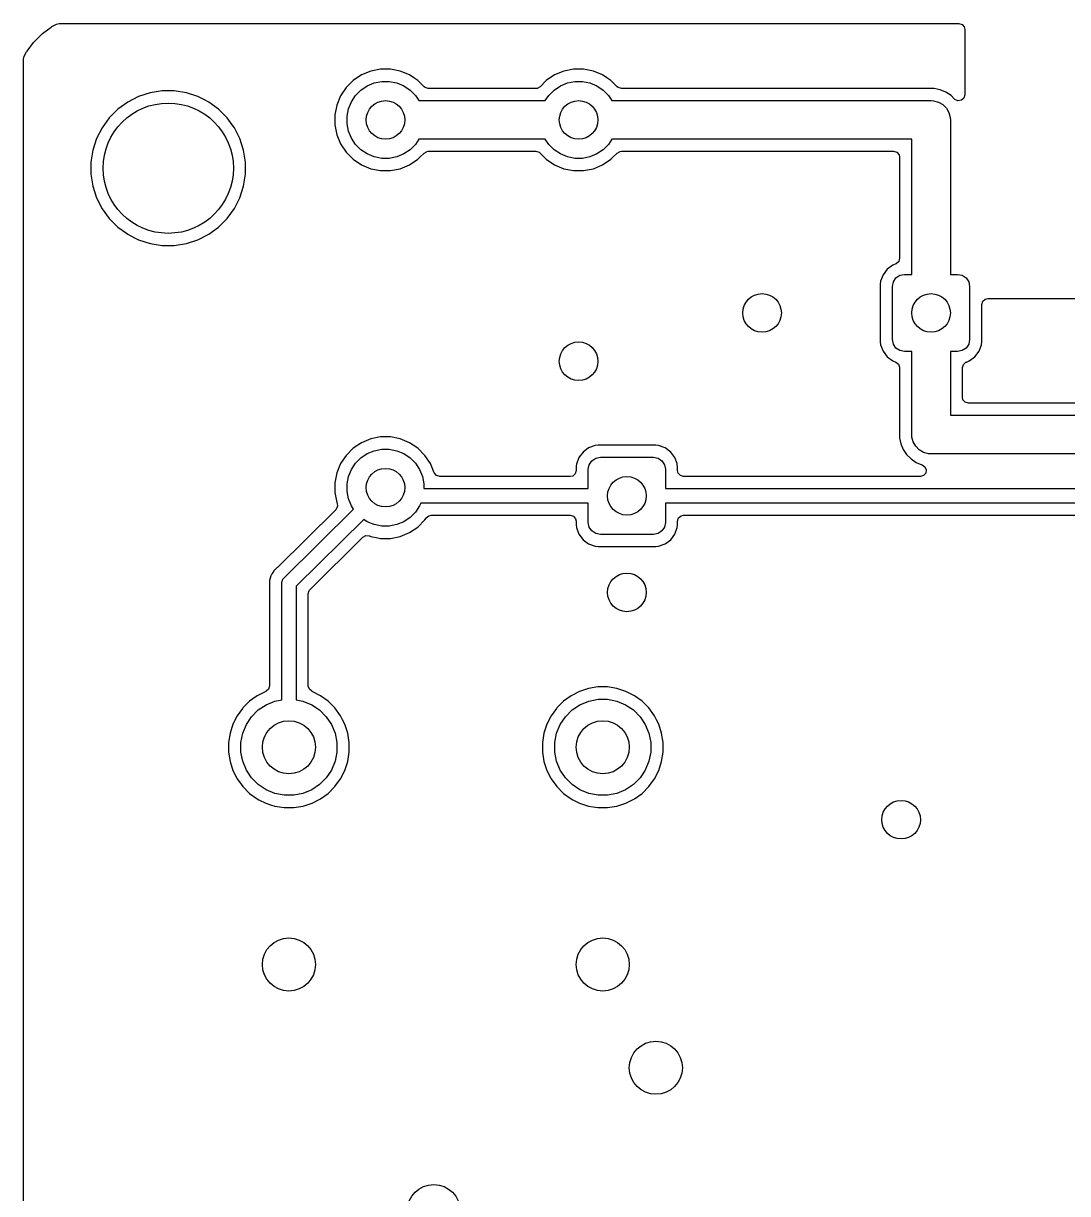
# Model space of a CAD drawing. Header units: millimetres. Extents: x 100.5 to 189.5, y -171.5 to -100.5.
# Drawn here: x 100.5 to 122.13, y -124.75 to -100.5 of the extents above; entities that cross this region are included whole.
import ezdxf

# ---------------------------------------------------------------- set-up
doc = ezdxf.new("R2010")
doc.units = ezdxf.units.MM
doc.layers.add('F.Cu', color=52, linetype='CONTINUOUS', true_color=0xb8bb26)

msp = doc.modelspace()

# ---------------------------------------------------------------- linework, layer by layer
at = {"layer": 'F.Cu', "linetype": 'CONTINUOUS'}
for p, q in [((100.894156, -100.710293), (101.074086, -100.575599)), ((101.074086, -100.575599), (101.088951, -100.566045)), ((101.088951, -100.566045), (101.182129, -100.515166)), ((101.182129, -100.515166), (101.241555, -100.5)), ((101.241555, -100.5), (119.876, -100.5)), ((119.876, -100.5), (119.943039, -100.519685)), ((119.943039, -100.519685), (119.988794, -100.572489)), ((119.988794, -100.572489), (120, -100.624)), ((120, -100.624), (120, -101.980692)), ((100.721867, -100.880799), (100.880799, -100.721867)), ((100.880799, -100.721867), (100.894156, -100.710293)), ((100.515168, -101.182127), (100.566043, -101.088955)), ((100.566043, -101.088955), (100.575599, -101.074086)), ((100.575599, -101.074086), (100.710293, -100.894156)), ((100.710293, -100.894156), (100.721867, -100.880799)), ((100.5, -101.241554), (100.515168, -101.182127)), ((100.5, -103.374038), (100.5, -101.241554)), ((107.502403, -101.569058), (107.330342, -101.684024)), ((107.693579, -101.48987), (107.502403, -101.569058)), ((107.693587, -101.489868), (107.693579, -101.48987)), ((107.89653, -101.4495), (107.693587, -101.489868)), ((107.896535, -101.4495), (107.89653, -101.4495)), ((108.103465, -101.4495), (107.896535, -101.4495)), ((108.103469, -101.4495), (108.103465, -101.4495)), ((108.306412, -101.489868), (108.103469, -101.4495)), ((108.30642, -101.48987), (108.306412, -101.489868)), ((108.497598, -101.569059), (108.30642, -101.48987)), ((108.583626, -101.626541), (108.497598, -101.569059)), ((111.502403, -101.569058), (111.330342, -101.684024)), ((111.693579, -101.48987), (111.502403, -101.569058)), ((111.693587, -101.489868), (111.693579, -101.48987)), ((111.89653, -101.4495), (111.693587, -101.489868)), ((111.896535, -101.4495), (111.89653, -101.4495)), ((112.103465, -101.4495), (111.896535, -101.4495)), ((112.103469, -101.4495), (112.103465, -101.4495)), ((112.306412, -101.489868), (112.103469, -101.4495)), ((112.30642, -101.48987), (112.306412, -101.489868)), ((112.497598, -101.569059), (112.30642, -101.48987)), ((112.583626, -101.626541), (112.497598, -101.569059)), ((107.184024, -101.830342), (107.069058, -102.002403)), ((107.330342, -101.684024), (107.184024, -101.830342)), ((107.492485, -101.881592), (107.622883, -101.794463)), ((107.622883, -101.794463), (107.767772, -101.734448)), ((107.767772, -101.734448), (107.921586, -101.703852)), ((107.921586, -101.703852), (108.078414, -101.703852)), ((108.078414, -101.703852), (108.232228, -101.734448)), ((108.232228, -101.734448), (108.377117, -101.794463)), ((108.377117, -101.794463), (108.507515, -101.881592)), ((108.669657, -101.684024), (108.583626, -101.626541)), ((108.798814, -101.813181), (108.669657, -101.684024)), ((108.819456, -101.829815), (108.798814, -101.813181)), ((108.886495, -101.8495), (108.819456, -101.829815)), ((111.201186, -101.813181), (111.139863, -101.846666)), ((111.330341, -101.684025), (111.201186, -101.813181)), ((111.330342, -101.684024), (111.330341, -101.684025)), ((111.492485, -101.881592), (111.622883, -101.794463)), ((111.622883, -101.794463), (111.767772, -101.734448)), ((111.767772, -101.734448), (111.921586, -101.703852)), ((111.921586, -101.703852), (112.078414, -101.703852)), ((112.078414, -101.703852), (112.232228, -101.734448)), ((112.232228, -101.734448), (112.377117, -101.794463)), ((112.377117, -101.794463), (112.507515, -101.881592)), ((112.669657, -101.684024), (112.583626, -101.626541)), ((112.798814, -101.813181), (112.669657, -101.684024)), ((112.819456, -101.829815), (112.798814, -101.813181)), ((112.886495, -101.8495), (112.819456, -101.829815)), ((102.885616, -102.01676), (102.661151, -102.131132)), ((103.125214, -101.93891), (102.885616, -102.01676)), ((103.249626, -101.919205), (103.125214, -101.93891)), ((103.374038, -101.8995), (103.249626, -101.919205)), ((103.625962, -101.8995), (103.374038, -101.8995)), ((103.874785, -101.93891), (103.625962, -101.8995)), ((104.114383, -102.01676), (103.874785, -101.93891)), ((104.264964, -102.093486), (104.114383, -102.01676)), ((107.069058, -102.002403), (106.98987, -102.193579)), ((107.294463, -102.122883), (107.381592, -101.992485)), ((107.381592, -101.992485), (107.492485, -101.881592)), ((108.507515, -101.881592), (108.618408, -101.992485)), ((108.618408, -101.992485), (108.690247, -102.1)), ((111.113505, -101.8495), (108.886495, -101.8495)), ((111.139863, -101.846666), (111.113505, -101.8495)), ((111.309753, -102.1), (111.381592, -101.992485)), ((111.381592, -101.992485), (111.492485, -101.881592)), ((112.507515, -101.881592), (112.618408, -101.992485)), ((112.618408, -101.992485), (112.690247, -102.1)), ((119.364069, -101.8495), (112.886495, -101.8495)), ((119.364071, -101.8495), (119.364069, -101.8495)), ((119.489738, -101.874497), (119.364071, -101.8495)), ((119.489744, -101.874499), (119.489738, -101.874497)), ((119.608124, -101.923533), (119.489744, -101.874499)), ((119.608133, -101.923538), (119.608124, -101.923533)), ((119.714668, -101.994723), (119.608133, -101.923538)), ((119.714672, -101.994726), (119.714668, -101.994723)), ((119.788319, -102.068373), (119.714672, -101.994726)), ((119.794797, -102.074405), (119.788319, -102.068373)), ((119.858353, -102.10343), (119.794797, -102.074405)), ((119.980315, -102.047731), (119.927511, -102.093486)), ((120, -101.980692), (119.980315, -102.047731)), ((102.457345, -102.279205), (102.279205, -102.457345)), ((102.45735, -102.279201), (102.457345, -102.279205)), ((102.661151, -102.131132), (102.45735, -102.279201)), ((104.338845, -102.13113), (104.264964, -102.093486)), ((104.338847, -102.131131), (104.338845, -102.13113)), ((104.338848, -102.131132), (104.338847, -102.131131)), ((104.542649, -102.279201), (104.338848, -102.131132)), ((104.542654, -102.279205), (104.542649, -102.279201)), ((104.720794, -102.457345), (104.542654, -102.279205)), ((106.989868, -102.193587), (106.9495, -102.39653)), ((106.98987, -102.193579), (106.989868, -102.193587)), ((107.203852, -102.421586), (107.234448, -102.267772)), ((107.234448, -102.267772), (107.294463, -102.122883)), ((108.690247, -102.1), (111.309753, -102.1)), ((112.690247, -102.1), (119.3, -102.1)), ((119.3, -102.1), (119.35221, -102.103422)), ((119.35221, -102.103422), (119.453073, -102.130448)), ((119.453073, -102.130448), (119.543505, -102.182659)), ((119.543505, -102.182659), (119.617341, -102.256495)), ((119.617341, -102.256495), (119.669552, -102.346927)), ((119.927511, -102.093486), (119.858353, -102.10343)), ((102.279201, -102.45735), (102.131132, -102.661151)), ((102.279205, -102.457345), (102.279201, -102.45735)), ((104.720798, -102.45735), (104.720794, -102.457345)), ((104.826956, -102.603465), (104.720798, -102.45735)), ((106.9495, -102.39653), (106.9495, -102.603469)), ((107.203852, -102.578414), (107.203852, -102.421586)), ((119.669552, -102.346927), (119.696578, -102.44779)), ((119.696578, -102.44779), (119.7, -102.5)), ((119.7, -102.5), (119.7, -105.7)), ((102.131132, -102.661151), (102.01676, -102.885616)), ((104.86887, -102.661155), (104.826956, -102.603465)), ((104.941747, -102.804184), (104.86887, -102.661155)), ((104.983239, -102.885616), (104.941747, -102.804184)), ((106.9495, -102.603469), (106.989868, -102.806412)), ((106.989868, -102.806412), (106.98987, -102.80642)), ((106.98987, -102.80642), (107.069058, -102.997596)), ((107.234448, -102.732228), (107.203852, -102.578414)), ((107.294463, -102.877117), (107.234448, -102.732228)), ((102.01676, -102.885616), (101.93891, -103.125214)), ((104.983239, -102.885618), (104.983239, -102.885616)), ((104.983241, -102.885621), (104.983239, -102.885618)), ((105.06109, -103.125215), (104.983241, -102.885621)), ((107.069058, -102.997596), (107.184024, -103.169657)), ((107.381592, -103.007515), (107.294463, -102.877117)), ((107.492485, -103.118408), (107.381592, -103.007515)), ((108.618408, -103.007515), (108.507515, -103.118408)), ((108.690247, -102.9), (108.618408, -103.007515)), ((111.309753, -102.9), (108.690247, -102.9)), ((111.381592, -103.007515), (111.309753, -102.9)), ((111.492485, -103.118408), (111.381592, -103.007515)), ((112.618408, -103.007515), (112.507515, -103.118408)), ((112.690247, -102.9), (112.618408, -103.007515)), ((118.9, -102.9), (112.690247, -102.9)), ((118.9, -105.7), (118.9, -102.9)), ((101.93891, -103.125214), (101.8995, -103.374038)), ((105.1005, -103.374038), (105.06109, -103.125215)), ((107.184024, -103.169657), (107.330342, -103.315975)), ((107.622883, -103.205537), (107.492485, -103.118408)), ((107.767772, -103.265552), (107.622883, -103.205537)), ((107.921586, -103.296148), (107.767772, -103.265552)), ((108.232228, -103.265552), (108.078414, -103.296148)), ((108.377117, -103.205537), (108.232228, -103.265552)), ((108.507515, -103.118408), (108.377117, -103.205537)), ((108.669655, -103.315977), (108.711132, -103.2745)), ((108.711132, -103.2745), (108.798814, -103.186819)), ((108.798814, -103.186819), (108.860137, -103.153334)), ((108.860137, -103.153334), (108.886495, -103.1505)), ((108.886495, -103.1505), (111.113505, -103.1505)), ((111.113505, -103.1505), (111.180544, -103.170185)), ((111.180544, -103.170185), (111.201186, -103.186819)), ((111.201186, -103.186819), (111.330342, -103.315975)), ((111.622883, -103.205537), (111.492485, -103.118408)), ((111.767772, -103.265552), (111.622883, -103.205537)), ((111.921586, -103.296148), (111.767772, -103.265552)), ((112.232228, -103.265552), (112.078414, -103.296148)), ((112.377117, -103.205537), (112.232228, -103.265552)), ((112.507515, -103.118408), (112.377117, -103.205537)), ((112.669655, -103.315977), (112.711132, -103.2745)), ((112.711132, -103.2745), (112.798814, -103.186819)), ((112.798814, -103.186819), (112.860137, -103.153334)), ((112.860137, -103.153334), (112.886495, -103.1505)), ((112.886495, -103.1505), (118.5255, -103.1505)), ((118.5255, -103.1505), (118.592539, -103.170185)), ((118.592539, -103.170185), (118.638294, -103.222989)), ((118.638294, -103.222989), (118.6495, -103.2745)), ((118.6495, -103.2745), (118.6495, -105.367209)), ((100.5, -170.758445), (100.5, -103.374038)), ((101.8995, -103.374038), (101.8995, -103.625961)), ((105.1005, -103.625962), (105.1005, -103.374038)), ((107.330342, -103.315975), (107.330345, -103.315977)), ((107.330345, -103.315977), (107.502402, -103.430941)), ((107.502402, -103.430941), (107.69358, -103.51013)), ((107.69358, -103.51013), (107.89653, -103.550499)), ((108.078414, -103.296148), (107.921586, -103.296148)), ((108.103467, -103.550499), (108.30642, -103.51013)), ((108.30642, -103.51013), (108.497598, -103.430941)), ((108.497598, -103.430941), (108.669655, -103.315977)), ((111.330342, -103.315975), (111.330345, -103.315977)), ((111.330345, -103.315977), (111.502402, -103.430941)), ((111.502402, -103.430941), (111.69358, -103.51013)), ((111.69358, -103.51013), (111.89653, -103.550499)), ((112.078414, -103.296148), (111.921586, -103.296148)), ((112.103467, -103.550499), (112.30642, -103.51013)), ((112.30642, -103.51013), (112.497598, -103.430941)), ((112.497598, -103.430941), (112.669655, -103.315977)), ((101.8995, -103.625961), (101.93891, -103.874785)), ((105.06109, -103.874785), (105.1005, -103.625962)), ((107.89653, -103.550499), (107.896534, -103.5505)), ((107.896534, -103.5505), (107.896535, -103.5505)), ((107.896535, -103.5505), (108.103466, -103.5505)), ((108.103466, -103.5505), (108.103467, -103.550499)), ((111.89653, -103.550499), (111.896534, -103.5505)), ((111.896534, -103.5505), (111.896535, -103.5505)), ((111.896535, -103.5505), (112.103466, -103.5505)), ((112.103466, -103.5505), (112.103467, -103.550499)), ((101.93891, -103.874785), (102.01676, -104.114383)), ((104.983241, -104.114379), (105.06109, -103.874785)), ((102.01676, -104.114383), (102.131132, -104.338848)), ((104.86887, -104.338845), (104.983241, -104.114379)), ((102.131132, -104.338848), (102.279201, -104.542649)), ((104.720793, -104.542656), (104.86887, -104.338845)), ((102.279201, -104.542649), (102.279205, -104.542654)), ((102.279205, -104.542654), (102.457345, -104.720794)), ((102.457345, -104.720794), (102.45735, -104.720798)), ((102.45735, -104.720798), (102.635117, -104.849952)), ((104.338845, -104.86887), (104.542656, -104.720793)), ((104.542656, -104.720793), (104.720793, -104.542656)), ((102.635117, -104.849952), (102.661155, -104.86887)), ((102.661155, -104.86887), (102.804184, -104.941747)), ((102.804184, -104.941747), (102.885616, -104.983239)), ((102.885616, -104.983239), (102.885618, -104.983239)), ((102.885618, -104.983239), (102.885621, -104.983241)), ((102.885621, -104.983241), (103.125215, -105.06109)), ((103.874785, -105.06109), (104.114379, -104.983241)), ((104.114379, -104.983241), (104.338845, -104.86887)), ((103.125215, -105.06109), (103.374038, -105.1005)), ((103.374038, -105.1005), (103.374039, -105.1005)), ((103.374039, -105.1005), (103.625961, -105.1005)), ((103.625961, -105.1005), (103.625962, -105.1005)), ((103.625962, -105.1005), (103.874785, -105.06109)), ((118.629815, -105.434248), (118.577011, -105.480003)), ((118.6495, -105.367209), (118.629815, -105.434248)), ((118.306202, -105.707671), (118.255908, -105.842517)), ((118.306206, -105.707664), (118.306202, -105.707671)), ((118.392452, -105.592455), (118.306206, -105.707664)), ((118.392455, -105.592452), (118.392452, -105.592455)), ((118.507664, -105.506206), (118.392455, -105.592452)), ((118.507671, -105.506202), (118.507664, -105.506206)), ((118.568833, -105.483391), (118.507671, -105.506202)), ((118.577011, -105.480003), (118.568833, -105.483391)), ((118.573223, -105.773223), (118.654329, -105.71903)), ((118.654329, -105.71903), (118.75, -105.7)), ((118.75, -105.7), (118.9, -105.7)), ((119.7, -105.7), (119.85, -105.7)), ((119.85, -105.7), (119.945671, -105.71903)), ((119.945671, -105.71903), (120.026777, -105.773223)), ((118.249501, -105.902116), (118.2495, -105.902135)), ((118.2495, -105.902135), (118.2495, -107.09787)), ((118.255908, -105.842517), (118.249501, -105.902116)), ((118.5, -105.95), (118.51903, -105.854329)), ((118.5, -107.05), (118.5, -105.95)), ((118.51903, -105.854329), (118.573223, -105.773223)), ((120.026777, -105.773223), (120.08097, -105.854329)), ((120.08097, -105.854329), (120.1, -105.95)), ((120.1, -105.95), (120.1, -107.05)), ((120.422987, -106.211206), (120.474499, -106.2)), ((120.474499, -106.2), (168, -106.2)), ((120.350499, -106.323999), (120.370183, -106.256961)), ((120.3505, -107.097873), (120.350499, -106.323999)), ((120.370183, -106.256961), (120.422987, -106.211206)), ((118.2495, -107.09787), (118.249501, -107.097876)), ((118.249501, -107.097876), (118.255908, -107.157483)), ((118.255908, -107.157483), (118.306202, -107.292328)), ((118.51903, -107.145671), (118.5, -107.05)), ((118.573223, -107.226777), (118.51903, -107.145671)), ((120.08097, -107.145671), (120.026777, -107.226777)), ((120.1, -107.05), (120.08097, -107.145671)), ((120.293796, -107.292331), (120.344091, -107.157483)), ((120.344091, -107.157483), (120.3505, -107.097873)), ((118.306202, -107.292328), (118.306206, -107.292335)), ((118.306206, -107.292335), (118.392452, -107.407544)), ((118.392452, -107.407544), (118.392455, -107.407547)), ((118.392455, -107.407547), (118.507664, -107.493793)), ((118.654329, -107.28097), (118.573223, -107.226777)), ((118.75, -107.3), (118.654329, -107.28097)), ((118.9, -107.3), (118.75, -107.3)), ((118.9, -109.02), (118.9, -107.3)), ((119.85, -107.3), (119.7, -107.3)), ((119.7, -107.3), (119.7, -108.62)), ((119.945671, -107.28097), (119.85, -107.3)), ((120.026777, -107.226777), (119.945671, -107.28097)), ((120.092331, -107.493796), (120.207546, -107.407546)), ((120.207546, -107.407546), (120.293796, -107.292331)), ((118.507664, -107.493793), (118.507669, -107.493796)), ((118.507669, -107.493796), (118.568833, -107.516608)), ((118.568833, -107.516608), (118.624766, -107.558478)), ((118.624766, -107.558478), (118.649184, -107.623942)), ((118.649184, -107.623942), (118.6495, -107.63279)), ((118.6495, -107.63279), (118.6495, -108.955931)), ((119.9505, -107.63279), (119.970185, -107.565751)), ((119.9505, -108.2455), (119.9505, -107.63279)), ((119.970185, -107.565751), (120.022989, -107.519996)), ((120.022989, -107.519996), (120.031146, -107.516616)), ((120.031146, -107.516616), (120.092331, -107.493796)), ((119.961706, -108.297011), (119.9505, -108.2455)), ((120.007461, -108.349815), (119.961706, -108.297011)), ((120.0745, -108.3695), (120.007461, -108.349815)), ((134.311566, -108.3695), (120.0745, -108.3695)), ((119.7, -108.62), (134.5, -108.62)), ((107.693579, -109.10987), (107.502403, -109.189058)), ((107.693587, -109.109868), (107.693579, -109.10987)), ((107.89653, -109.0695), (107.693587, -109.109868)), ((107.896535, -109.0695), (107.89653, -109.0695)), ((108.103465, -109.0695), (107.896535, -109.0695)), ((108.103469, -109.0695), (108.103465, -109.0695)), ((108.306412, -109.109868), (108.103469, -109.0695)), ((108.30642, -109.10987), (108.306412, -109.109868)), ((108.497598, -109.189059), (108.30642, -109.10987)), ((118.6495, -109.084071), (118.649499, -109.084071)), ((118.649499, -109.084071), (118.674497, -109.209738)), ((118.6495, -108.955931), (118.6495, -109.084069)), ((118.6495, -109.084069), (118.6495, -109.084071)), ((118.903422, -109.07221), (118.9, -109.02)), ((118.930448, -109.173073), (118.903422, -109.07221)), ((107.330342, -109.304024), (107.184024, -109.450342)), ((107.502403, -109.189058), (107.330342, -109.304024)), ((107.622883, -109.414463), (107.767772, -109.354448)), ((107.767772, -109.354448), (107.921586, -109.323852)), ((107.921586, -109.323852), (108.078414, -109.323852)), ((108.078414, -109.323852), (108.232228, -109.354448)), ((108.232228, -109.354448), (108.377117, -109.414463)), ((108.573089, -109.2395), (108.497598, -109.189059)), ((108.669657, -109.304024), (108.573089, -109.2395)), ((108.815975, -109.450342), (108.669657, -109.304024)), ((112.207664, -109.296206), (112.092455, -109.382452)), ((112.207671, -109.296202), (112.207664, -109.296206)), ((112.342516, -109.245908), (112.207671, -109.296202)), ((112.402123, -109.239501), (112.342516, -109.245908)), ((112.402129, -109.2395), (112.402123, -109.239501)), ((113.597864, -109.2395), (112.402129, -109.2395)), ((113.597873, -109.2395), (113.597864, -109.2395)), ((113.597881, -109.2395), (113.597873, -109.2395)), ((113.597883, -109.239501), (113.597881, -109.2395)), ((113.657483, -109.245908), (113.597883, -109.239501)), ((113.792328, -109.296202), (113.657482, -109.245908)), ((113.657482, -109.245908), (113.657483, -109.245908)), ((113.792335, -109.296206), (113.792328, -109.296202)), ((113.907544, -109.382452), (113.792335, -109.296206)), ((118.674497, -109.209738), (118.674499, -109.209744)), ((118.674499, -109.209744), (118.723533, -109.328124)), ((118.723533, -109.328124), (118.723538, -109.328133)), ((118.723538, -109.328133), (118.794723, -109.434668)), ((118.982659, -109.263505), (118.930448, -109.173073)), ((119.056495, -109.337341), (118.982659, -109.263505)), ((119.146927, -109.389552), (119.056495, -109.337341)), ((107.184024, -109.450342), (107.069058, -109.622403)), ((107.381592, -109.612485), (107.492485, -109.501592)), ((107.492485, -109.501592), (107.622883, -109.414463)), ((108.377117, -109.414463), (108.507515, -109.501592)), ((108.507515, -109.501592), (108.618408, -109.612485)), ((108.930942, -109.622403), (108.815975, -109.450342)), ((112.006202, -109.497671), (111.955908, -109.632517)), ((112.006206, -109.497664), (112.006202, -109.497671)), ((112.092452, -109.382455), (112.006206, -109.497664)), ((112.092455, -109.382452), (112.092452, -109.382455)), ((112.21903, -109.644329), (112.273223, -109.563223)), ((112.273223, -109.563223), (112.354329, -109.50903)), ((112.354329, -109.50903), (112.45, -109.49)), ((112.45, -109.49), (113.55, -109.49)), ((113.55, -109.49), (113.645671, -109.50903)), ((113.645671, -109.50903), (113.726777, -109.563223)), ((113.726777, -109.563223), (113.78097, -109.644329)), ((113.907547, -109.382455), (113.907544, -109.382452)), ((113.993793, -109.497664), (113.907547, -109.382455)), ((113.993797, -109.497671), (113.993793, -109.497664)), ((114.040318, -109.622402), (113.993797, -109.497671)), ((118.794723, -109.434668), (118.794726, -109.434672)), ((118.794726, -109.434672), (118.885327, -109.525273)), ((118.885327, -109.525273), (118.885331, -109.525276)), ((118.885331, -109.525276), (118.991866, -109.596461)), ((118.991866, -109.596461), (118.991872, -109.596464)), ((118.991872, -109.596464), (118.991873, -109.596465)), ((118.991873, -109.596465), (119.110256, -109.645501)), ((119.24779, -109.416578), (119.146927, -109.389552)), ((119.3, -109.42), (119.24779, -109.416578)), ((134.5, -109.42), (119.3, -109.42)), ((106.989868, -109.813587), (106.9495, -110.01653)), ((106.98987, -109.813579), (106.989868, -109.813587)), ((107.069058, -109.622403), (106.98987, -109.813579)), ((107.234448, -109.887772), (107.294463, -109.742883)), ((107.294463, -109.742883), (107.381592, -109.612485)), ((108.618408, -109.612485), (108.705537, -109.742883)), ((108.705537, -109.742883), (108.765552, -109.887772)), ((109.00987, -109.812952), (108.930942, -109.622403)), ((109.011637, -109.81701), (109.00987, -109.812952)), ((109.057392, -109.869814), (109.011637, -109.81701)), ((111.929815, -109.832538), (111.877011, -109.878293)), ((111.9495, -109.765499), (111.929815, -109.832538)), ((111.949501, -109.692123), (111.9495, -109.692135)), ((111.9495, -109.692135), (111.9495, -109.765499)), ((111.951825, -109.6705), (111.949501, -109.692123)), ((111.955908, -109.632517), (111.951825, -109.6705)), ((112.2, -109.74), (112.21903, -109.644329)), ((112.2, -110.139999), (112.2, -109.74)), ((113.78097, -109.644329), (113.8, -109.74)), ((113.8, -109.74), (113.8, -110.139999)), ((114.044091, -109.632517), (114.040318, -109.622402)), ((114.050497, -109.692116), (114.044091, -109.632517)), ((114.050498, -109.692123), (114.050497, -109.692116)), ((114.050499, -109.692129), (114.050498, -109.692123)), ((114.050499, -109.765499), (114.050499, -109.692129)), ((114.061705, -109.81701), (114.050499, -109.765499)), ((114.10746, -109.869814), (114.061705, -109.81701)), ((119.110256, -109.645501), (119.110266, -109.645503)), ((119.110266, -109.645503), (119.114668, -109.646839)), ((119.114668, -109.646839), (119.173105, -109.685139)), ((119.190998, -109.818018), (119.144772, -109.870411)), ((119.173105, -109.685139), (119.20156, -109.748952)), ((119.20156, -109.748952), (119.190998, -109.818018)), ((106.9495, -110.01653), (106.9495, -110.223469)), ((107.203852, -110.041586), (107.234448, -109.887772)), ((107.203852, -110.198414), (107.203852, -110.041586)), ((108.765552, -109.887772), (108.796148, -110.041586)), ((108.796148, -110.041586), (108.796148, -110.139999)), ((109.124431, -109.889499), (109.057392, -109.869814)), ((111.8255, -109.889499), (109.124431, -109.889499)), ((111.877011, -109.878293), (111.8255, -109.889499)), ((114.174499, -109.889499), (114.10746, -109.869814)), ((119.078669, -109.889499), (114.174499, -109.889499)), ((119.144772, -109.870411), (119.078669, -109.889499)), ((106.9495, -110.223469), (106.989868, -110.426412)), ((107.234448, -110.352228), (107.203852, -110.198414)), ((108.796148, -110.139999), (112.2, -110.139999)), ((113.8, -110.139999), (134.5, -110.139999)), ((105.894468, -111.993402), (107.338816, -110.563497)), ((107.003657, -110.511151), (106.97238, -110.573629)), ((106.989868, -110.426412), (106.98987, -110.426419)), ((106.98987, -110.426419), (106.996191, -110.441681)), ((106.996191, -110.441681), (107.003657, -110.511151)), ((107.294463, -110.497117), (107.234448, -110.352228)), ((107.338816, -110.563497), (107.294463, -110.497117)), ((108.705537, -110.497117), (108.618408, -110.627515)), ((108.729196, -110.439999), (108.705537, -110.497117)), ((112.2, -110.439999), (108.729196, -110.439999)), ((112.2, -110.84), (112.2, -110.439999)), ((134.5, -110.439999), (113.8, -110.439999)), ((113.8, -110.439999), (113.8, -110.84)), ((106.968867, -110.577251), (105.761262, -111.772779)), ((107.54984, -110.776731), (106.15, -112.162574)), ((106.97238, -110.573629), (106.968867, -110.577251)), ((107.622883, -110.825537), (107.54984, -110.776731)), ((108.507515, -110.738408), (108.377117, -110.825537)), ((108.618408, -110.627515), (108.507515, -110.738408)), ((108.669655, -110.935977), (108.815977, -110.789655)), ((108.815977, -110.789655), (108.84014, -110.753491)), ((108.84014, -110.753491), (108.845408, -110.745608)), ((108.845408, -110.745608), (108.89902, -110.700803)), ((108.89902, -110.700803), (108.94851, -110.690499)), ((108.94851, -110.690499), (111.825501, -110.690499)), ((111.825501, -110.690499), (111.89254, -110.710184)), ((111.89254, -110.710184), (111.938295, -110.762988)), ((111.938295, -110.762988), (111.949501, -110.814499)), ((114.0505, -110.814499), (114.070185, -110.74746)), ((114.070185, -110.74746), (114.122989, -110.701705)), ((114.122989, -110.701705), (114.1745, -110.690499)), ((114.1745, -110.690499), (134.132981, -110.690499)), ((107.767772, -110.885552), (107.622883, -110.825537)), ((107.921586, -110.916148), (107.767772, -110.885552)), ((108.078414, -110.916148), (107.921586, -110.916148)), ((108.232228, -110.885552), (108.078414, -110.916148)), ((108.377117, -110.825537), (108.232228, -110.885552)), ((108.30642, -111.13013), (108.497598, -111.050941)), ((108.497598, -111.050941), (108.669655, -110.935977)), ((111.949501, -110.814499), (111.949501, -110.887876)), ((111.949501, -110.887876), (111.955908, -110.947483)), ((111.955908, -110.947483), (112.006202, -111.082328)), ((112.21903, -110.935671), (112.2, -110.84)), ((112.273223, -111.016777), (112.21903, -110.935671)), ((112.354329, -111.07097), (112.273223, -111.016777)), ((113.726777, -111.016777), (113.645671, -111.07097)), ((113.78097, -110.935671), (113.726777, -111.016777)), ((113.8, -110.84), (113.78097, -110.935671)), ((113.993796, -111.082331), (114.044091, -110.947483)), ((114.044091, -110.947483), (114.0505, -110.887873)), ((114.0505, -110.887873), (114.0505, -110.814499)), ((106.437257, -112.230681), (107.533037, -111.145859)), ((107.533037, -111.145859), (107.594525, -111.112685)), ((107.594525, -111.112685), (107.664191, -111.118019)), ((107.664191, -111.118019), (107.66772, -111.119418)), ((107.66772, -111.119418), (107.69358, -111.13013)), ((107.69358, -111.13013), (107.840631, -111.15938)), ((107.840631, -111.15938), (107.89653, -111.170499)), ((107.89653, -111.170499), (107.896534, -111.1705)), ((107.896534, -111.1705), (107.896535, -111.1705)), ((107.896535, -111.1705), (108.103466, -111.1705)), ((108.103466, -111.1705), (108.103467, -111.170499)), ((108.103467, -111.170499), (108.30642, -111.13013)), ((112.006202, -111.082328), (112.006206, -111.082335)), ((112.006206, -111.082335), (112.092452, -111.197544)), ((112.092452, -111.197544), (112.092455, -111.197547)), ((112.092455, -111.197547), (112.207664, -111.283793)), ((112.207664, -111.283793), (112.207671, -111.283797)), ((112.207671, -111.283797), (112.342517, -111.334091)), ((112.45, -111.09), (112.354329, -111.07097)), ((113.55, -111.09), (112.45, -111.09)), ((113.645671, -111.07097), (113.55, -111.09)), ((113.657483, -111.334091), (113.792331, -111.283796)), ((113.792331, -111.283796), (113.907546, -111.197546)), ((113.907546, -111.197546), (113.993796, -111.082331)), ((112.342517, -111.334091), (112.342516, -111.334091)), ((112.342516, -111.334091), (112.349444, -111.334835)), ((112.349444, -111.334835), (112.402127, -111.3405)), ((112.402127, -111.3405), (113.597872, -111.340499)), ((113.597872, -111.340499), (113.657483, -111.334091)), ((105.757832, -111.775774), (105.717798, -111.815807)), ((105.761262, -111.772779), (105.757832, -111.775774)), ((105.613333, -111.995636), (105.599756, -112.045313)), ((105.613494, -111.995042), (105.613333, -111.995636)), ((105.626804, -111.94537), (105.613494, -111.995042)), ((105.627024, -111.944849), (105.626804, -111.94537)), ((105.627275, -111.944247), (105.627024, -111.944849)), ((105.627549, -111.943584), (105.627275, -111.944247)), ((105.63361, -111.933207), (105.627549, -111.943584)), ((105.642782, -111.917502), (105.63361, -111.933207)), ((105.653552, -111.899061), (105.642782, -111.917502)), ((105.653862, -111.898527), (105.653552, -111.899061)), ((105.679543, -111.854046), (105.653862, -111.898527)), ((105.679906, -111.853579), (105.679543, -111.854046)), ((105.680316, -111.853047), (105.679906, -111.853579)), ((105.680724, -111.852514), (105.680316, -111.853047)), ((105.717361, -111.816242), (105.680724, -111.852514)), ((105.717798, -111.815807), (105.717361, -111.816242)), ((105.864242, -112.043308), (105.87528, -112.016664)), ((105.87528, -112.016664), (105.875549, -112.016394)), ((105.875549, -112.016394), (105.875699, -112.016039)), ((105.875699, -112.016039), (105.894468, -111.993402)), ((105.599498, -112.099379), (105.599213, -112.156032)), ((105.599213, -112.156032), (105.5995, -112.160582)), ((105.5995, -112.098756), (105.599498, -112.099379)), ((105.59957, -112.046719), (105.5995, -112.047229)), ((105.5995, -112.047229), (105.5995, -112.098756)), ((105.5995, -112.160582), (105.5995, -114.225321)), ((105.599663, -112.046022), (105.59957, -112.046719)), ((105.599756, -112.045313), (105.599663, -112.046022)), ((105.85, -112.1), (105.852882, -112.070736)), ((105.85, -114.515155), (105.85, -112.1)), ((105.852882, -112.070736), (105.853029, -112.07038)), ((105.853029, -112.07038), (105.853031, -112.069998)), ((105.853031, -112.069998), (105.864242, -112.043308)), ((106.15, -112.162574), (106.15, -114.515155)), ((106.4005, -112.3188), (106.420185, -112.251761)), ((106.420185, -112.251761), (106.437257, -112.230681)), ((106.4005, -114.225321), (106.4005, -112.3188)), ((105.344594, -114.430476), (105.253741, -114.496485)), ((105.519973, -114.341116), (105.344594, -114.430476)), ((105.522954, -114.339882), (105.519973, -114.341116)), ((105.527011, -114.338115), (105.522954, -114.339882)), ((105.579815, -114.29236), (105.527011, -114.338115)), ((105.5995, -114.225321), (105.579815, -114.29236)), ((106.400579, -114.229745), (106.4005, -114.225321)), ((106.422643, -114.29604), (106.400579, -114.229745)), ((106.475727, -114.338819), (106.422643, -114.29604)), ((106.475684, -114.338904), (106.475727, -114.338819)), ((106.476087, -114.339109), (106.475684, -114.338904)), ((106.477046, -114.339882), (106.476087, -114.339109)), ((106.480026, -114.341116), (106.477046, -114.339882)), ((106.655405, -114.430476), (106.480026, -114.341116)), ((106.814646, -114.546172), (106.655405, -114.430476)), ((111.844594, -114.430476), (111.753741, -114.496485)), ((112.01997, -114.341117), (111.844594, -114.430476)), ((112.207173, -114.28029), (112.01997, -114.341117)), ((112.401578, -114.2495), (112.207173, -114.28029)), ((112.401583, -114.2495), (112.401578, -114.2495)), ((112.598417, -114.2495), (112.401583, -114.2495)), ((112.598422, -114.2495), (112.598417, -114.2495)), ((112.792826, -114.28029), (112.598422, -114.2495)), ((112.980029, -114.341117), (112.792826, -114.28029)), ((113.155405, -114.430476), (112.980029, -114.341117)), ((113.314646, -114.546172), (113.155405, -114.430476)), ((105.046172, -114.685354), (105.040845, -114.692686)), ((105.046174, -114.685352), (105.046172, -114.685354)), ((105.185351, -114.546174), (105.046174, -114.685351)), ((105.046174, -114.685351), (105.046174, -114.685352)), ((105.185352, -114.546174), (105.185351, -114.546174)), ((105.185354, -114.546172), (105.185352, -114.546174)), ((105.253741, -114.496485), (105.185354, -114.546172)), ((105.365607, -114.72699), (105.528603, -114.618079)), ((105.528603, -114.618079), (105.709715, -114.54306)), ((105.709715, -114.54306), (105.85, -114.515155)), ((106.15, -114.515155), (106.290285, -114.54306)), ((106.290285, -114.54306), (106.471397, -114.618079)), ((106.471397, -114.618079), (106.634393, -114.72699)), ((106.953828, -114.685354), (106.814646, -114.546172)), ((107.069524, -114.844595), (106.953828, -114.685354)), ((111.546172, -114.685354), (111.540845, -114.692686)), ((111.546174, -114.685352), (111.546172, -114.685354)), ((111.685351, -114.546174), (111.546174, -114.685351)), ((111.546174, -114.685351), (111.546174, -114.685352)), ((111.685352, -114.546174), (111.685351, -114.546174)), ((111.685354, -114.546172), (111.685352, -114.546174)), ((111.753741, -114.496485), (111.685354, -114.546172)), ((111.865607, -114.72699), (112.028603, -114.618079)), ((112.028603, -114.618079), (112.209715, -114.54306)), ((112.209715, -114.54306), (112.401983, -114.504815)), ((112.401983, -114.504815), (112.598017, -114.504815)), ((112.598017, -114.504815), (112.790285, -114.54306)), ((112.790285, -114.54306), (112.971397, -114.618079)), ((112.971397, -114.618079), (113.134393, -114.72699)), ((113.453828, -114.685354), (113.314646, -114.546172)), ((113.569524, -114.844595), (113.453828, -114.685354)), ((104.930476, -114.844594), (104.841117, -115.01997)), ((105.040845, -114.692686), (104.930476, -114.844594)), ((105.118079, -115.028603), (105.22699, -114.865607)), ((105.22699, -114.865607), (105.365607, -114.72699)), ((106.634393, -114.72699), (106.77301, -114.865607)), ((106.77301, -114.865607), (106.881921, -115.028603)), ((107.111743, -114.927455), (107.069524, -114.844595)), ((107.158882, -115.01997), (107.111743, -114.927455)), ((111.430476, -114.844594), (111.341117, -115.01997)), ((111.540845, -114.692686), (111.430476, -114.844594)), ((111.618079, -115.028603), (111.72699, -114.865607)), ((111.72699, -114.865607), (111.865607, -114.72699)), ((113.134393, -114.72699), (113.27301, -114.865607)), ((113.27301, -114.865607), (113.381921, -115.028603)), ((113.611743, -114.927455), (113.569524, -114.844595)), ((113.658882, -115.01997), (113.611743, -114.927455)), ((104.841117, -115.01997), (104.78029, -115.207173)), ((105.04306, -115.209715), (105.118079, -115.028603)), ((106.881921, -115.028603), (106.95694, -115.209715)), ((107.219709, -115.207173), (107.158882, -115.01997)), ((111.341117, -115.01997), (111.28029, -115.207173)), ((111.54306, -115.209715), (111.618079, -115.028603)), ((113.381921, -115.028603), (113.45694, -115.209715)), ((113.719709, -115.207173), (113.658882, -115.01997)), ((104.78029, -115.207173), (104.7495, -115.401577)), ((104.7495, -115.401577), (104.7495, -115.598422)), ((105.004815, -115.401983), (105.04306, -115.209715)), ((105.004815, -115.598017), (105.004815, -115.401983)), ((106.95694, -115.209715), (106.995185, -115.401983)), ((106.995185, -115.401983), (106.995185, -115.598017)), ((107.2505, -115.401577), (107.219709, -115.207173)), ((107.2505, -115.598422), (107.2505, -115.401577)), ((111.28029, -115.207173), (111.2495, -115.401577)), ((111.2495, -115.401577), (111.2495, -115.598422)), ((111.504815, -115.401983), (111.54306, -115.209715)), ((111.504815, -115.598017), (111.504815, -115.401983)), ((113.45694, -115.209715), (113.495185, -115.401983)), ((113.495185, -115.401983), (113.495185, -115.598017)), ((113.7505, -115.401577), (113.719709, -115.207173)), ((113.7505, -115.598422), (113.7505, -115.401577)), ((104.7495, -115.598422), (104.78029, -115.792826)), ((105.04306, -115.790285), (105.004815, -115.598017)), ((106.995185, -115.598017), (106.95694, -115.790285)), ((107.219709, -115.792826), (107.2505, -115.598422)), ((111.2495, -115.598422), (111.28029, -115.792826)), ((111.54306, -115.790285), (111.504815, -115.598017)), ((113.495185, -115.598017), (113.45694, -115.790285)), ((113.719709, -115.792826), (113.7505, -115.598422)), ((104.78029, -115.792826), (104.841117, -115.980029)), ((105.118079, -115.971397), (105.04306, -115.790285)), ((106.95694, -115.790285), (106.881921, -115.971397)), ((107.158884, -115.980025), (107.219709, -115.792826)), ((111.28029, -115.792826), (111.341117, -115.980029)), ((111.618079, -115.971397), (111.54306, -115.790285)), ((113.45694, -115.790285), (113.381921, -115.971397)), ((113.658884, -115.980025), (113.719709, -115.792826)), ((104.841117, -115.980029), (104.92247, -116.139692)), ((104.92247, -116.139692), (104.930476, -116.155405)), ((105.22699, -116.134393), (105.118079, -115.971397)), ((105.365607, -116.27301), (105.22699, -116.134393)), ((106.77301, -116.134393), (106.634393, -116.27301)), ((106.881921, -115.971397), (106.77301, -116.134393)), ((107.069524, -116.155405), (107.158884, -115.980025)), ((111.341117, -115.980029), (111.42247, -116.139692)), ((111.42247, -116.139692), (111.430476, -116.155405)), ((111.72699, -116.134393), (111.618079, -115.971397)), ((111.865607, -116.27301), (111.72699, -116.134393)), ((113.27301, -116.134393), (113.134393, -116.27301)), ((113.381921, -115.971397), (113.27301, -116.134393)), ((113.569524, -116.155405), (113.658884, -115.980025)), ((104.930476, -116.155405), (105.046172, -116.314646)), ((105.046172, -116.314646), (105.185354, -116.453828)), ((105.528603, -116.381921), (105.365607, -116.27301)), ((105.709715, -116.45694), (105.528603, -116.381921)), ((106.471397, -116.381921), (106.290285, -116.45694)), ((106.634393, -116.27301), (106.471397, -116.381921)), ((106.814646, -116.453828), (106.953828, -116.314646)), ((106.953828, -116.314646), (107.069524, -116.155405)), ((111.430476, -116.155405), (111.546172, -116.314646)), ((111.546172, -116.314646), (111.685354, -116.453828)), ((112.028603, -116.381921), (111.865607, -116.27301)), ((112.209715, -116.45694), (112.028603, -116.381921)), ((112.971397, -116.381921), (112.790285, -116.45694)), ((113.134393, -116.27301), (112.971397, -116.381921)), ((113.314646, -116.453828), (113.453828, -116.314646)), ((113.453828, -116.314646), (113.569524, -116.155405)), ((105.185354, -116.453828), (105.344595, -116.569524)), ((105.344595, -116.569524), (105.37943, -116.587273)), ((105.37943, -116.587273), (105.51997, -116.658882)), ((105.901983, -116.495185), (105.709715, -116.45694)), ((106.098017, -116.495185), (105.901983, -116.495185)), ((106.290285, -116.45694), (106.098017, -116.495185)), ((106.480025, -116.658884), (106.655405, -116.569524)), ((106.655405, -116.569524), (106.814646, -116.453828)), ((111.685354, -116.453828), (111.844595, -116.569524)), ((111.844595, -116.569524), (111.87943, -116.587273)), ((111.87943, -116.587273), (112.01997, -116.658882)), ((112.401983, -116.495185), (112.209715, -116.45694)), ((112.598017, -116.495185), (112.401983, -116.495185)), ((112.790285, -116.45694), (112.598017, -116.495185)), ((112.980025, -116.658884), (113.155405, -116.569524)), ((113.155405, -116.569524), (113.314646, -116.453828)), ((105.51997, -116.658882), (105.519972, -116.658882)), ((105.519972, -116.658882), (105.519975, -116.658884)), ((105.519975, -116.658884), (105.620317, -116.691487)), ((105.620317, -116.691487), (105.707173, -116.719709)), ((105.707173, -116.719709), (105.901578, -116.7505)), ((105.901578, -116.7505), (105.901583, -116.7505)), ((105.901583, -116.7505), (106.098422, -116.7505)), ((106.098422, -116.7505), (106.292826, -116.719709)), ((106.292826, -116.719709), (106.480025, -116.658884)), ((112.01997, -116.658882), (112.019972, -116.658882)), ((112.019972, -116.658882), (112.019975, -116.658884)), ((112.019975, -116.658884), (112.120317, -116.691487)), ((112.120317, -116.691487), (112.207173, -116.719709)), ((112.207173, -116.719709), (112.401578, -116.7505)), ((112.401578, -116.7505), (112.401583, -116.7505)), ((112.401583, -116.7505), (112.598422, -116.7505)), ((112.598422, -116.7505), (112.792826, -116.719709)), ((112.792826, -116.719709), (112.980025, -116.658884))]:
    msp.add_line(p, q, dxfattribs=at)
at = {"layer": 'F.Cu'}
for centre, radius in [((103.5, -103.5), 1.35), ((103.5, -103.5), 1.349999), ((108, -102.5), 0.4), ((108, -102.5), 0.4), ((112, -102.5), 0.4), ((112, -102.5), 0.4), ((115.8, -106.5), 0.4), ((115.8, -106.5), 0.4), ((119.3, -106.5), 0.4), ((119.3, -106.5), 0.4), ((112, -107.5), 0.4), ((112, -107.5), 0.4), ((108, -110.12), 0.4), ((108, -110.12), 0.4), ((113, -110.29), 0.4), ((113, -110.29), 0.4), ((113, -112.29), 0.4), ((113, -112.29), 0.4), ((106, -115.5), 0.55), ((106, -115.5), 0.55), ((112.5, -115.5), 0.55), ((112.5, -115.5), 0.55), ((118.68, -117), 0.4), ((118.68, -117), 0.4), ((106, -120), 0.55), ((106, -120), 0.55), ((112.5, -120), 0.55), ((112.5, -120), 0.55), ((113.6, -122.14), 0.55), ((113.6, -122.14), 0.55), ((109, -125.11), 0.55), ((109, -125.11), 0.55)]:
    msp.add_circle(centre, radius, dxfattribs=at)

doc.saveas('drawing.dxf')
